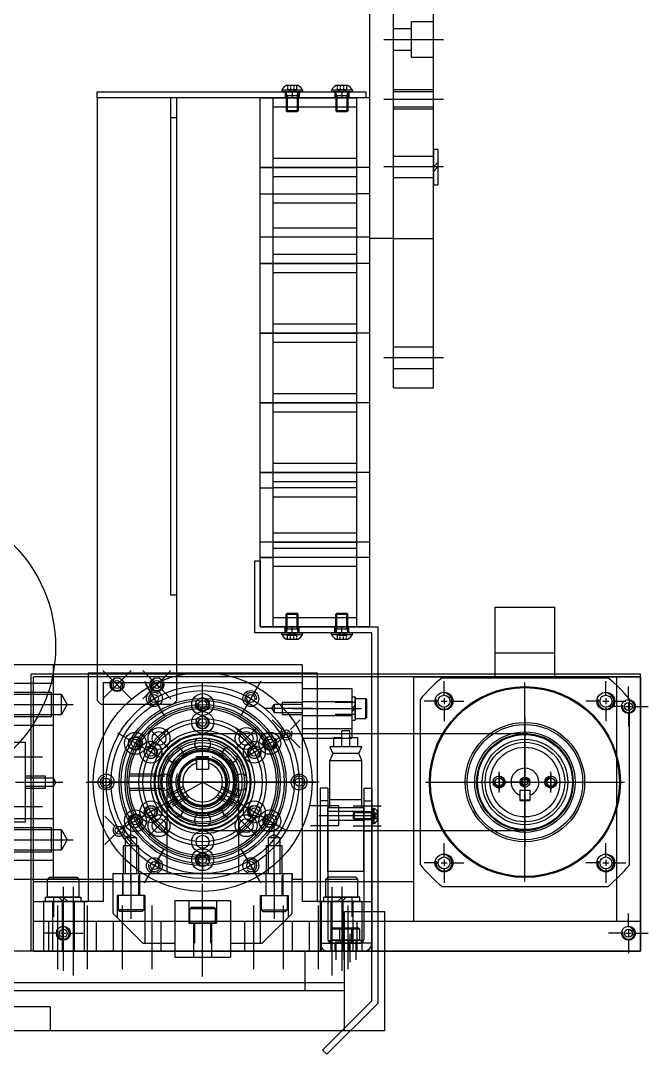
# Model space of a CAD drawing. Extents: x 109 to 2457, y -4282 to -1900.
# Drawn here: x 660 to 975, y -4211 to -3692 of the extents above; entities that cross this region are included whole.
import ezdxf

# ---------------------------------------------------------------- set-up
doc = ezdxf.new("R2010")
doc.units = 0
doc.header["$LTSCALE"] = 14
doc.header["$MEASUREMENT"] = 0
doc.linetypes.add('CENTER', pattern=[22, 20, -1, 0, -1])
doc.layers.add('081077B', color=1, linetype='CONTINUOUS')
doc.layers.add('DRAWLAYER', color=7, linetype='CONTINUOUS')

# ---------------------------------------------------------------- blocks, each defined once
blk = doc.blocks.new('032038A__F')
at = {"layer": 'DRAWLAYER', "color": 7, "linetype": 'CONTINUOUS'}
for p, q in [((822.7, -4175.46), (382.7, -4175.46)), ((382.7, -4175.46), (382.7, -4199.46)), ((822.7, -4199.46), (822.7, -4175.46)), ((822.7, -4179.46), (382.7, -4179.46)), ((822.7, -4199.46), (382.7, -4199.46))]:
    blk.add_line(p, q, dxfattribs=at)
blk = doc.blocks.new('082044A__F')
at = {"layer": 'DRAWLAYER', "color": 3, "linetype": 'CONTINUOUS'}
for p, q in [((802.7, -4159.46), (402.7, -4159.46)), ((402.7, -4159.46), (402.7, -4179.46)), ((802.7, -4159.46), (802.7, -4179.46)), ((802.7, -4179.46), (402.7, -4179.46))]:
    blk.add_line(p, q, dxfattribs=at)
blk = doc.blocks.new('080143__F')
at = {"layer": 'DRAWLAYER', "color": 6, "linetype": 'CONTINUOUS'}
for p, q in [((822.7, -4139.46), (842.7, -4139.46)), ((822.7, -4199.46), (822.7, -4139.46)), ((842.7, -4139.46), (842.7, -4199.46)), ((842.7, -4199.46), (822.7, -4199.46))]:
    blk.add_line(p, q, dxfattribs=at)
blk = doc.blocks.new('MJ19-8X02A__F')
at = {"layer": 'DRAWLAYER', "color": 6, "linetype": 'CONTINUOUS'}
blk.add_circle((604.7, -4006.46), 72.77, dxfattribs=at)
blk = doc.blocks.new('MJ14-8X02__F')
at = {"layer": 'DRAWLAYER', "color": 5, "linetype": 'CONTINUOUS'}
for p, q in [((228.7, -4187.46), (122.7, -4187.46)), ((122.7, -4187.46), (122.7, -4199.46)), ((158.7, -4187.46), (158.7, -4199.46)), ((228.7, -4187.46), (228.7, -4199.46)), ((674.7, -4187.46), (568.7, -4187.46)), ((568.7, -4187.46), (568.7, -4199.46)), ((638.7, -4199.46), (638.7, -4187.46)), ((674.7, -4187.46), (674.7, -4199.46)), ((228.7, -4199.46), (122.7, -4199.46)), ((674.7, -4199.46), (568.7, -4199.46))]:
    blk.add_line(p, q, dxfattribs=at)
blk = doc.blocks.new('086050C__F')
at = {"layer": 'DRAWLAYER', "color": 8, "linetype": 'CONTINUOUS'}
for p, q in [((801.36, -4027.46), (801.36, -4052.46)), ((801.36, -4027.46), (826.36, -4027.46)), ((826.36, -4027.46), (826.36, -4052.46)), ((826.36, -4031.56), (826.36, -4043.36)), ((826.36, -4031.56), (827.96, -4031.56)), ((827.96, -4031.56), (827.96, -4043.36)), ((827.96, -4042.46), (827.96, -4032.46)), ((827.96, -4032.46), (833.46, -4032.46)), ((833.46, -4042.46), (833.46, -4032.46)), ((833.46, -4032.46), (833.96, -4032.96)), ((796.56, -4037.46), (831.16, -4037.46)), ((801.36, -4033.96), (826.36, -4033.96)), ((827.96, -4034.46), (817.96, -4034.46)), ((827.96, -4035.86), (826.36, -4037.46)), ((827.96, -4037.46), (826.36, -4039.06)), ((833.96, -4041.96), (833.96, -4032.96)), ((801.36, -4040.96), (826.36, -4040.96)), ((827.96, -4040.46), (817.96, -4040.46)), ((827.96, -4042.46), (833.46, -4042.46)), ((833.46, -4042.46), (833.96, -4041.96)), ((801.36, -4047.46), (826.36, -4047.46)), ((826.36, -4043.36), (827.96, -4043.36)), ((801.36, -4052.46), (826.36, -4052.46))]:
    blk.add_line(p, q, dxfattribs=at)
blk = doc.blocks.new('46013__F')
at = {"layer": 'DRAWLAYER', "color": 9, "linetype": 'CONTINUOUS'}
for p, q in [((913.36, -4041.96), (913.36, -4106.96)), ((880.86, -4074.46), (945.86, -4074.46))]:
    blk.add_line(p, q, dxfattribs=at)
for radius in [29, 25.27, 20]:
    blk.add_circle((913.36, -4074.46), radius, dxfattribs=at)
blk = doc.blocks.new('44005A__F')
at = {"layer": 'DRAWLAYER', "color": 1, "linetype": 'CONTINUOUS'}
for p, q in [((780.36, -3963.46), (777.36, -3963.46)), ((777.36, -3963.46), (777.36, -3999.46)), ((780.36, -3963.46), (780.36, -3996.46)), ((836.36, -3999.46), (777.36, -3999.46)), ((780.36, -3996.46), (839.36, -3996.46)), ((792.86, -3999.46), (792.86, -3996.46)), ((796.36, -3999.46), (796.36, -3996.46)), ((799.86, -3999.46), (799.86, -3996.46)), ((817.86, -3999.46), (817.86, -3996.46)), ((821.36, -3999.46), (821.36, -3996.46)), ((824.86, -3999.46), (824.86, -3996.46)), ((836.36, -4184.46), (836.36, -3999.46)), ((839.36, -3996.46), (839.36, -4185.7)), ((836.36, -4184.46), (811.61, -4209.21)), ((813.73, -4211.33), (839.36, -4185.7)), ((811.61, -4209.21), (813.73, -4211.33))]:
    blk.add_line(p, q, dxfattribs=at)
blk = doc.blocks.new('086012__F')
at = {"layer": 'DRAWLAYER', "color": 231, "linetype": 'CONTINUOUS'}
for p, q in [((971.36, -4020.26), (665.16, -4020.26)), ((665.16, -4159.46), (665.16, -4020.26)), ((971.36, -4021.46), (666.36, -4021.46)), ((666.36, -4159.46), (666.36, -4021.46)), ((971.36, -4159.46), (971.36, -4020.26)), ((971.36, -4159.46), (665.16, -4159.46))]:
    blk.add_line(p, q, dxfattribs=at)
for centre in [(965.36, -4036.46), (681.36, -4150.46), (965.36, -4150.46)]:
    blk.add_circle(centre, 3.5, dxfattribs=at)
blk = doc.blocks.new('334051__F')
at = {"layer": 'DRAWLAYER', "color": 6, "linetype": 'CONTINUOUS'}
for p, q in [((817.36, -4056.66), (817.36, -4052.16)), ((821.36, -4052.16), (817.36, -4052.16)), ((821.36, -4056.66), (821.36, -4048.66)), ((825.36, -4048.66), (821.36, -4048.66)), ((825.36, -4056.66), (825.36, -4048.66)), ((829.36, -4052.16), (825.36, -4052.16)), ((829.36, -4056.66), (829.36, -4052.16)), ((831.36, -4056.66), (815.36, -4056.66)), ((815.36, -4056.66), (816.86, -4060.16)), ((829.86, -4060.16), (831.36, -4056.66)), ((816.86, -4060.16), (815.36, -4063.66)), ((815.36, -4087.46), (815.36, -4063.66)), ((815.36, -4063.66), (831.36, -4063.66)), ((829.86, -4060.16), (816.86, -4060.16)), ((831.36, -4063.66), (829.86, -4060.16)), ((831.36, -4087.46), (831.36, -4063.66)), ((810.36, -4077.46), (810.36, -4155.46)), ((814.36, -4077.46), (810.36, -4077.46)), ((814.36, -4077.46), (814.36, -4153.46)), ((832.36, -4077.46), (832.36, -4153.46)), ((832.36, -4077.46), (836.36, -4077.46)), ((836.36, -4077.46), (836.36, -4155.46)), ((814.36, -4083.96), (810.36, -4083.96)), ((831.36, -4083.46), (815.36, -4083.46)), ((832.36, -4083.96), (836.36, -4083.96)), ((819.65, -4086.46), (805.58, -4086.46)), ((832.36, -4087.46), (814.36, -4087.46)), ((814.36, -4119.46), (814.36, -4087.46)), ((832.36, -4089.21), (814.36, -4089.21)), ((819.65, -4086.46), (819.65, -4096.46)), ((827.06, -4086.46), (841.13, -4086.46)), ((827.26, -4089.96), (827.76, -4089.46)), ((837.26, -4089.46), (827.76, -4089.46)), ((827.76, -4093.46), (827.76, -4089.46)), ((832.36, -4119.46), (832.36, -4087.46)), ((837.26, -4089.46), (836.26, -4089.96)), ((836.26, -4093.46), (836.26, -4089.46)), ((836.36, -4087.66), (837.26, -4087.66)), ((836.36, -4087.66), (836.36, -4095.26)), ((837.26, -4087.66), (837.26, -4095.26)), ((837.66, -4087.71), (837.26, -4087.71)), ((837.26, -4095.21), (837.26, -4087.71)), ((837.66, -4095.21), (837.66, -4087.71)), ((839.36, -4093.46), (839.36, -4089.46)), ((836.3, -4091.46), (809.78, -4091.46)), ((832.36, -4093.71), (814.36, -4093.71)), ((836.26, -4089.96), (827.26, -4089.96)), ((827.26, -4092.96), (827.26, -4089.96)), ((827.76, -4093.46), (827.26, -4092.96)), ((836.26, -4092.96), (827.26, -4092.96)), ((837.26, -4093.46), (827.76, -4093.46)), ((836.26, -4092.96), (837.26, -4093.46)), ((837.26, -4090.56), (836.36, -4091.46)), ((837.26, -4091.46), (836.36, -4092.36)), ((837.22, -4091.46), (838.06, -4090.02)), ((838.06, -4092.9), (837.22, -4091.46)), ((837.66, -4092.96), (837.66, -4089.96)), ((838.06, -4091.08), (838.06, -4090.02)), ((839.36, -4090.88), (838.06, -4090.88)), ((838.06, -4091.78), (838.06, -4091.31)), ((838.06, -4092.9), (838.06, -4091.94)), ((839.36, -4092.04), (838.06, -4092.04)), ((839.36, -4090.02), (838.09, -4090.02)), ((839.36, -4092.9), (838.09, -4092.9)), ((819.65, -4096.46), (805.58, -4096.46)), ((814.36, -4098.96), (810.36, -4098.96)), ((827.06, -4096.46), (841.13, -4096.46)), ((832.36, -4098.96), (836.36, -4098.96)), ((836.36, -4095.26), (837.26, -4095.26)), ((837.66, -4095.21), (837.26, -4095.21)), ((832.36, -4119.46), (814.36, -4119.46)), ((816.36, -4148.36), (816.86, -4147.86)), ((816.36, -4153.86), (816.36, -4148.36)), ((826.36, -4148.36), (816.36, -4148.36)), ((825.86, -4147.86), (816.86, -4147.86)), ((820.36, -4148.36), (820.86, -4147.86)), ((820.36, -4153.86), (820.36, -4148.36)), ((830.36, -4148.36), (820.36, -4148.36)), ((829.86, -4147.86), (820.86, -4147.86)), ((821.36, -4150.73), (821.36, -4164.94)), ((825.36, -4150.73), (825.36, -4164.94)), ((826.36, -4148.36), (825.86, -4147.86)), ((826.36, -4153.86), (826.36, -4148.36)), ((830.36, -4148.36), (829.86, -4147.86)), ((830.36, -4153.86), (830.36, -4148.36)), ((810.36, -4155.46), (810.36, -4159.46)), ((810.36, -4155.46), (830.36, -4155.46)), ((815.46, -4155.46), (815.46, -4153.86)), ((815.46, -4153.86), (827.26, -4153.86)), ((815.46, -4155.46), (827.26, -4155.46)), ((826.36, -4153.86), (816.36, -4153.86)), ((836.36, -4155.46), (816.36, -4155.46)), ((817.86, -4155.46), (817.86, -4159.46)), ((818.36, -4153.86), (818.36, -4163.86)), ((819.46, -4155.46), (819.46, -4153.86)), ((819.46, -4153.86), (831.26, -4153.86)), ((819.46, -4155.46), (831.26, -4155.46)), ((819.76, -4153.86), (821.36, -4155.46)), ((830.36, -4153.86), (820.36, -4153.86)), ((821.36, -4153.86), (822.96, -4155.46)), ((821.86, -4155.46), (821.86, -4159.46)), ((822.36, -4153.86), (822.36, -4163.86)), ((823.76, -4153.86), (825.36, -4155.46)), ((824.36, -4153.86), (824.36, -4163.86)), ((824.86, -4155.46), (824.86, -4159.46)), ((825.36, -4153.86), (826.96, -4155.46)), ((827.26, -4155.46), (827.26, -4153.86)), ((828.36, -4153.86), (828.36, -4163.86)), ((828.86, -4155.46), (828.86, -4159.46)), ((831.26, -4155.46), (831.26, -4153.86)), ((836.36, -4155.46), (836.36, -4159.46)), ((810.36, -4159.46), (832.36, -4159.46)), ((836.36, -4159.46), (814.36, -4159.46))]:
    blk.add_line(p, q, dxfattribs=at)
for centre, radius, start, end in [((835.55, -4091.46), 4.3, 27.6991, 60.6399), ((835.55, -4091.46), 4.3, 299.3601, 332.3009), ((814.36, -4155.46), 4, 180, 270), ((816.36, -4153.46), 2, 180, 270), ((830.36, -4153.46), 2, 270, 0), ((832.36, -4155.46), 4, 270, 0)]:
    blk.add_arc(centre, radius, start, end, dxfattribs=at)
blk = doc.blocks.new('MS15-YSF30__F')
at = {"layer": 'DRAWLAYER', "color": 10, "linetype": 'CONTINUOUS'}
for p, q in [((799.36, -3724.26), (793.36, -3724.26)), ((794.04, -3724.26), (794.04, -3725.1)), ((794.04, -3725.43), (794.04, -3726.34)), ((795.49, -3724.26), (795.49, -3725.26)), ((795.49, -3725.59), (795.49, -3726.34)), ((797.22, -3724.26), (797.22, -3725.26)), ((797.22, -3725.59), (797.22, -3726.34)), ((798.61, -3724.25), (798.61, -3725.25)), ((798.61, -3725.49), (798.61, -3726.34)), ((824.36, -3724.26), (818.36, -3724.26)), ((819.04, -3724.26), (819.04, -3725.1)), ((819.04, -3725.43), (819.04, -3726.34)), ((820.49, -3724.26), (820.49, -3725.26)), ((820.49, -3725.59), (820.49, -3726.34)), ((822.22, -3724.26), (822.22, -3725.26)), ((822.22, -3725.59), (822.22, -3726.34)), ((823.61, -3724.25), (823.61, -3725.25)), ((823.61, -3725.49), (823.61, -3726.34)), ((698.36, -3727.46), (833.36, -3727.46)), ((698.36, -3730.46), (698.36, -3727.46)), ((698.36, -3730.46), (698.36, -4033.46)), ((738.36, -3730.46), (698.36, -3730.46)), ((735.36, -3980.46), (735.36, -3730.46)), ((738.36, -4033.46), (738.36, -3730.46)), ((833.36, -3730.46), (738.36, -3730.46)), ((801.61, -3726.66), (791.11, -3726.66)), ((791.11, -3726.66), (791.11, -3727.46)), ((801.61, -3727.46), (791.11, -3727.46)), ((792.86, -3727.46), (792.86, -3730.46)), ((793.86, -3729.46), (793.36, -3727.46)), ((793.36, -3727.46), (793.36, -3736.96)), ((793.36, -3727.46), (793.36, -3736.96)), ((799.36, -3729.46), (793.36, -3729.46)), ((793.86, -3729.46), (793.86, -3737.46)), ((798.61, -3726.34), (794.04, -3726.34)), ((796.36, -3727.67), (794.04, -3726.34)), ((796.36, -3727.67), (798.67, -3726.34)), ((796.36, -3727.46), (796.36, -3730.46)), ((798.86, -3729.46), (799.36, -3727.46)), ((798.86, -3729.46), (798.86, -3737.46)), ((799.36, -3727.46), (799.36, -3736.96)), ((799.86, -3727.46), (799.86, -3730.46)), ((801.61, -3726.66), (801.61, -3727.46)), ((816.11, -3726.66), (816.11, -3727.46)), ((826.61, -3726.66), (816.11, -3726.66)), ((826.61, -3727.46), (816.11, -3727.46)), ((817.86, -3727.46), (817.86, -3730.46)), ((818.36, -3727.46), (818.36, -3736.96)), ((818.86, -3729.46), (818.36, -3727.46)), ((818.36, -3727.46), (818.36, -3736.96)), ((824.36, -3729.46), (818.36, -3729.46)), ((818.86, -3729.46), (818.86, -3737.46)), ((821.36, -3727.67), (819.04, -3726.34)), ((823.61, -3726.34), (819.04, -3726.34)), ((821.36, -3727.67), (823.67, -3726.34)), ((821.36, -3727.46), (821.36, -3730.46)), ((823.86, -3729.46), (824.36, -3727.46)), ((823.86, -3729.46), (823.86, -3737.46)), ((824.36, -3727.46), (824.36, -3736.96)), ((824.86, -3727.46), (824.86, -3730.46)), ((826.61, -3726.66), (826.61, -3727.46)), ((833.36, -3727.46), (833.36, -3730.46)), ((738.36, -3740.46), (735.36, -3740.46)), ((799.36, -3736.96), (793.36, -3736.96)), ((793.86, -3737.46), (793.36, -3736.96)), ((798.86, -3737.46), (793.86, -3737.46)), ((799.36, -3736.96), (798.86, -3737.46)), ((818.86, -3737.46), (818.36, -3736.96)), ((824.36, -3736.96), (818.36, -3736.96)), ((823.86, -3737.46), (818.86, -3737.46)), ((824.36, -3736.96), (823.86, -3737.46)), ((738.36, -3980.46), (735.36, -3980.46)), ((793.36, -3989.96), (793.86, -3989.46)), ((793.36, -3989.96), (799.36, -3989.96)), ((793.36, -3999.46), (793.36, -3989.96)), ((793.86, -3989.46), (798.86, -3989.46)), ((793.86, -3997.46), (793.86, -3989.46)), ((798.86, -3997.46), (798.86, -3989.46)), ((798.86, -3989.46), (799.36, -3989.96)), ((799.36, -3999.46), (799.36, -3989.96)), ((799.36, -3999.46), (799.36, -3989.96)), ((818.36, -3989.96), (818.86, -3989.46)), ((818.36, -3999.46), (818.36, -3989.96)), ((818.36, -3989.96), (824.36, -3989.96)), ((818.86, -3997.46), (818.86, -3989.46)), ((818.86, -3989.46), (823.86, -3989.46)), ((823.86, -3997.46), (823.86, -3989.46)), ((823.86, -3989.46), (824.36, -3989.96)), ((824.36, -3999.46), (824.36, -3989.96)), ((824.36, -3999.46), (824.36, -3989.96)), ((791.11, -3999.46), (801.61, -3999.46)), ((791.11, -4000.26), (791.11, -3999.46)), ((791.11, -4000.26), (801.61, -4000.26)), ((793.36, -3997.46), (799.36, -3997.46)), ((793.86, -3997.46), (793.36, -3999.46)), ((796.36, -3999.25), (794.04, -4000.58)), ((794.1, -4000.58), (798.67, -4000.58)), ((794.1, -4001.43), (794.1, -4000.58)), ((795.49, -4001.33), (795.49, -4000.58)), ((796.36, -3999.25), (798.67, -4000.58)), ((797.22, -4001.33), (797.22, -4000.58)), ((798.67, -4001.49), (798.67, -4000.58)), ((798.86, -3997.46), (799.36, -3999.46)), ((801.61, -4000.26), (801.61, -3999.46)), ((816.11, -4000.26), (816.11, -3999.46)), ((816.11, -3999.46), (826.61, -3999.46)), ((816.11, -4000.26), (826.61, -4000.26)), ((818.86, -3997.46), (818.36, -3999.46)), ((818.36, -3997.46), (824.36, -3997.46)), ((821.36, -3999.25), (819.04, -4000.58)), ((819.1, -4001.43), (819.1, -4000.58)), ((819.1, -4000.58), (823.67, -4000.58)), ((820.49, -4001.33), (820.49, -4000.58)), ((821.36, -3999.25), (823.67, -4000.58)), ((822.22, -4001.33), (822.22, -4000.58)), ((823.67, -4001.49), (823.67, -4000.58)), ((823.86, -3997.46), (824.36, -3999.46)), ((826.61, -4000.26), (826.61, -3999.46)), ((793.36, -4002.66), (799.36, -4002.66)), ((794.1, -4002.67), (794.1, -4001.67)), ((795.49, -4002.66), (795.49, -4001.66)), ((797.22, -4002.66), (797.22, -4001.66)), ((798.67, -4002.66), (798.67, -4001.83)), ((818.36, -4002.66), (824.36, -4002.66)), ((819.1, -4002.67), (819.1, -4001.67)), ((820.49, -4002.66), (820.49, -4001.66)), ((822.22, -4002.66), (822.22, -4001.66)), ((823.67, -4002.66), (823.67, -4001.83)), ((703.05, -4030.76), (713.66, -4020.16)), ((703.05, -4020.16), (713.66, -4030.76)), ((723.05, -4020.16), (733.66, -4030.76)), ((723.05, -4030.76), (733.66, -4020.16)), ((698.36, -4033.46), (700.36, -4035.46)), ((736.36, -4035.46), (700.36, -4035.46)), ((738.36, -4033.46), (736.36, -4035.46))]:
    blk.add_line(p, q, dxfattribs=at)
for centre in [(708.36, -4025.46), (728.36, -4025.46)]:
    blk.add_circle(centre, 3.5, dxfattribs=at)
for centre, start, end in [((796.36, -3729.33), 120.6275, 153.0679), ((796.36, -3729.33), 26.9321, 59.3725), ((821.36, -3729.33), 120.6275, 153.0679), ((821.36, -3729.33), 26.9321, 59.3725), ((796.36, -3997.59), 206.9321, 239.3725), ((796.36, -3997.59), 300.6275, 333.0679), ((821.36, -3997.59), 206.9321, 239.3725), ((821.36, -3997.59), 300.6275, 333.0679)]:
    blk.add_arc(centre, 5.89, start, end, dxfattribs=at)
blk = doc.blocks.new('334002__F')
at = {"layer": 'DRAWLAYER', "color": 1, "linetype": 'CONTINUOUS'}
for p, q in [((913.36, -4101.96), (913.36, -4046.96)), ((900.36, -4070.35), (900.36, -4078.58)), ((926.36, -4070.35), (926.36, -4078.58)), ((885.86, -4074.46), (940.86, -4074.46)), ((910.86, -4081), (910.86, -4083.76)), ((910.86, -4083.76), (915.86, -4083.76)), ((915.86, -4081), (915.86, -4083.76))]:
    blk.add_line(p, q, dxfattribs=at)
for centre, radius in [((913.36, -4074.46), 24.26), ((913.36, -4074.46), 23.88), ((913.36, -4074.46), 20), ((900.36, -4074.46), 2), ((926.36, -4074.46), 2)]:
    blk.add_circle(centre, radius, dxfattribs=at)
for centre, radius, start, end in [((913.36, -4074.46), 7, 290.9248, 249.0752), ((900.36, -4074.46), 2.5, 166.5301, 73.1315), ((926.36, -4074.46), 2.5, 106.8685, 13.4699)]:
    blk.add_arc(centre, radius, start, end, dxfattribs=at)
blk = doc.blocks.new('346023B__F')
at = {"layer": 'DRAWLAYER', "color": 2, "linetype": 'CONTINUOUS'}
for p, q in [((656.36, -4123.46), (656.36, -4015.46)), ((801.36, -4015.46), (656.36, -4015.46)), ((676.36, -4123.46), (676.36, -4015.46)), ((801.36, -4015.46), (801.36, -4123.46)), ((706.23, -4023.34), (701.28, -4018.39)), ((710.48, -4023.34), (715.43, -4018.39)), ((726.23, -4023.34), (721.28, -4018.39)), ((730.48, -4023.34), (735.43, -4018.39)), ((676.36, -4024.96), (656.36, -4024.96)), ((709.42, -4024.4), (707.29, -4026.52)), ((707.29, -4024.4), (709.42, -4026.52)), ((729.42, -4024.4), (727.29, -4026.52)), ((727.29, -4024.4), (729.42, -4026.52)), ((675.36, -4029.46), (656.36, -4029.46)), ((680.36, -4030.46), (656.36, -4030.46)), ((675.36, -4041.46), (675.36, -4029.46)), ((680.36, -4040.46), (680.36, -4030.46)), ((680.36, -4030.46), (683.36, -4035.46)), ((706.23, -4027.58), (701.28, -4032.53)), ((710.48, -4027.58), (715.43, -4032.53)), ((726.23, -4027.58), (721.28, -4032.53)), ((730.48, -4027.58), (735.43, -4032.53)), ((651.36, -4035.46), (686.36, -4035.46)), ((683.36, -4035.46), (680.36, -4040.46)), ((806.36, -4037.46), (782.64, -4037.46)), ((786.2, -4037.46), (787.36, -4035.46)), ((786.2, -4037.46), (787.36, -4039.46)), ((801.36, -4035.46), (787.36, -4035.46)), ((787.36, -4035.46), (787.36, -4039.46)), ((791.36, -4034.46), (791.36, -4040.46)), ((801.36, -4034.46), (791.36, -4034.46)), ((656.36, -4040.46), (680.36, -4040.46)), ((656.36, -4041.46), (675.36, -4041.46)), ((751.36, -4050.46), (751.36, -4039.43)), ((787.36, -4039.46), (801.36, -4039.46)), ((791.36, -4040.46), (801.36, -4040.46)), ((676.36, -4045.96), (656.36, -4045.96)), ((656.36, -4054.46), (662.36, -4054.46)), ((662.36, -4094.46), (662.36, -4054.46)), ((730.57, -4062.46), (721.02, -4056.95)), ((772.14, -4062.46), (781.69, -4056.95)), ((670.97, -4061.96), (648.46, -4061.96)), ((748.36, -4064.92), (748.36, -4061.66)), ((748.36, -4061.66), (754.36, -4061.66)), ((754.36, -4064.92), (754.36, -4061.66)), ((672.36, -4071.46), (662.36, -4071.46)), ((676.36, -4072.46), (662.36, -4072.46)), ((672.36, -4077.46), (672.36, -4071.46)), ((676.36, -4076.46), (676.36, -4072.46)), ((677.51, -4074.46), (676.36, -4072.46)), ((657.36, -4074.46), (681.07, -4074.46)), ((662.36, -4076.46), (676.36, -4076.46)), ((662.36, -4077.46), (672.36, -4077.46)), ((677.51, -4074.46), (676.36, -4076.46)), ((730.57, -4086.46), (751.11, -4074.6)), ((733.36, -4074.46), (733.36, -4120.46)), ((741.59, -4076.63), (733.4, -4081.36)), ((741.87, -4077.63), (733.9, -4082.23)), ((772.14, -4086.46), (751.6, -4074.6)), ((760.84, -4077.63), (768.81, -4082.23)), ((761.12, -4076.63), (769.31, -4081.36)), ((769.36, -4074.46), (769.36, -4120.46)), ((735.9, -4085.69), (743.87, -4081.09)), ((736.4, -4086.56), (744.59, -4081.83)), ((766.31, -4086.56), (758.12, -4081.83)), ((766.81, -4085.69), (758.84, -4081.09)), ((670.97, -4086.96), (648.46, -4086.96)), ((730.57, -4086.46), (721.02, -4091.98)), ((772.14, -4086.46), (781.69, -4091.98)), ((676.36, -4092.96), (656.36, -4092.96)), ((656.36, -4094.46), (662.36, -4094.46)), ((675.36, -4097.46), (656.36, -4097.46)), ((680.36, -4098.46), (656.36, -4098.46)), ((675.36, -4109.46), (675.36, -4097.46)), ((680.36, -4098.46), (683.36, -4103.46)), ((680.36, -4108.46), (680.36, -4098.46)), ((715.36, -4125.46), (715.36, -4095.46)), ((787.36, -4125.46), (787.36, -4095.46)), ((651.36, -4103.46), (686.36, -4103.46)), ((683.36, -4103.46), (680.36, -4108.46)), ((715.36, -4100.73), (712.36, -4102.46)), ((712.36, -4102.46), (712.36, -4120.46)), ((718.36, -4102.46), (712.36, -4102.46)), ((715.36, -4100.73), (718.36, -4102.46)), ((718.36, -4120.46), (718.36, -4102.46)), ((787.36, -4100.73), (784.36, -4102.46)), ((784.36, -4102.46), (784.36, -4120.46)), ((790.36, -4102.46), (784.36, -4102.46)), ((787.36, -4100.73), (790.36, -4102.46)), ((790.36, -4120.46), (790.36, -4102.46)), ((656.36, -4108.46), (680.36, -4108.46)), ((656.36, -4109.46), (675.36, -4109.46)), ((711.36, -4106.46), (711.36, -4120.46)), ((719.36, -4106.46), (711.36, -4106.46)), ((719.36, -4120.46), (719.36, -4106.46)), ((783.36, -4106.46), (783.36, -4120.46)), ((791.36, -4106.46), (783.36, -4106.46)), ((791.36, -4120.46), (791.36, -4106.46)), ((676.36, -4113.96), (656.36, -4113.96)), ((706.36, -4123.46), (706.36, -4120.46)), ((706.36, -4120.46), (733.36, -4120.46)), ((769.36, -4120.46), (796.36, -4120.46)), ((796.36, -4120.46), (796.36, -4123.46)), ((701.36, -4123.46), (656.36, -4123.46)), ((706.36, -4123.46), (701.36, -4123.46)), ((801.36, -4123.46), (796.36, -4123.46))]:
    blk.add_line(p, q, dxfattribs=at)
for centre, radius in [((708.36, -4025.46), 2), ((728.36, -4025.46), 2), ((751.36, -4044.46), 2), ((751.36, -4074.46), 30), ((751.36, -4074.46), 24.26), ((751.36, -4074.46), 23.88), ((725.37, -4059.46), 2), ((751.11, -4074.6), 20), ((777.34, -4059.46), 2), ((725.37, -4089.46), 2), ((777.34, -4089.46), 2)]:
    blk.add_circle(centre, radius, dxfattribs=at)
for centre, radius, start, end in [((708.36, -4025.46), 3, 120.6912, 28.6916), ((728.36, -4025.46), 3, 120.6912, 28.6916), ((751.36, -4044.46), 3, 165.6912, 73.6916), ((751.36, -4074.46), 24, 318.5904, 221.4096), ((725.37, -4059.46), 3, 225.6912, 133.6916), ((751.36, -4074.46), 18, 0, 180), ((777.34, -4059.46), 3, 105.6912, 13.6916), ((751.36, -4074.46), 10, 107.4576, 72.5424), ((725.37, -4089.46), 3, 285.6912, 193.6916), ((777.34, -4089.46), 3, 45.6912, 313.6916)]:
    blk.add_arc(centre, radius, start, end, dxfattribs=at)
blk = doc.blocks.new('344005-1__F')
at = {"layer": 'DRAWLAYER', "color": 9, "linetype": 'CONTINUOUS'}
for p, q in [((693.86, -4019.46), (693.86, -4134.46)), ((693.86, -4019.46), (808.86, -4019.46)), ((808.86, -4019.46), (808.86, -4134.46)), ((722.11, -4023.8), (732.11, -4041.12)), ((751.36, -4121.96), (751.36, -4026.96)), ((780.61, -4023.8), (770.61, -4041.12)), ((692.86, -4074.46), (712.86, -4074.46)), ((798.86, -4074.46), (703.86, -4074.46)), ((809.86, -4074.46), (789.86, -4074.46)), ((722.11, -4125.12), (732.11, -4107.8)), ((780.61, -4125.12), (770.61, -4107.8)), ((673.36, -4123.26), (674.36, -4122.26)), ((689.36, -4123.26), (673.36, -4123.26)), ((673.36, -4132.26), (673.36, -4123.26)), ((674.36, -4122.26), (688.36, -4122.26)), ((689.36, -4123.26), (688.36, -4122.26)), ((689.36, -4132.26), (689.36, -4123.26)), ((813.36, -4123.26), (814.36, -4122.26)), ((813.36, -4123.26), (829.36, -4123.26)), ((813.36, -4132.26), (813.36, -4123.26)), ((828.36, -4122.26), (814.36, -4122.26)), ((829.36, -4123.26), (828.36, -4122.26)), ((829.36, -4132.26), (829.36, -4123.26)), ((681.36, -4127.13), (681.36, -4169.28)), ((821.36, -4127.13), (821.36, -4169.28)), ((666.36, -4134.46), (693.86, -4134.46)), ((666.36, -4159.46), (666.36, -4134.46)), ((672.36, -4132.26), (690.36, -4132.26)), ((672.36, -4134.46), (672.36, -4132.26)), ((672.36, -4134.46), (690.36, -4134.46)), ((689.36, -4132.26), (673.36, -4132.26)), ((675.86, -4134.46), (675.86, -4159.46)), ((676.36, -4132.26), (676.36, -4142.26)), ((679.16, -4132.26), (681.36, -4134.46)), ((681.36, -4132.26), (683.56, -4134.46)), ((686.36, -4132.26), (686.36, -4142.26)), ((686.86, -4134.46), (686.86, -4159.46)), ((690.36, -4134.46), (690.36, -4132.26)), ((808.86, -4134.46), (836.36, -4134.46)), ((812.36, -4134.46), (812.36, -4132.26)), ((830.36, -4132.26), (812.36, -4132.26)), ((830.36, -4134.46), (812.36, -4134.46)), ((813.36, -4132.26), (829.36, -4132.26)), ((815.86, -4134.46), (815.86, -4159.46)), ((816.36, -4132.26), (816.36, -4142.26)), ((821.36, -4132.26), (819.16, -4134.46)), ((823.56, -4132.26), (821.36, -4134.46)), ((826.36, -4132.26), (826.36, -4142.26)), ((826.86, -4134.46), (826.86, -4159.46)), ((830.36, -4134.46), (830.36, -4132.26)), ((836.36, -4159.46), (836.36, -4134.46)), ((666.36, -4159.46), (836.36, -4159.46)), ((666.36, -4159.46), (836.36, -4159.46))]:
    blk.add_line(p, q, dxfattribs=at)
for centre, radius in [((751.36, -4074.46), 48.5), ((751.36, -4074.46), 42), ((727.11, -4032.46), 2), ((775.61, -4032.46), 2), ((702.86, -4074.46), 2), ((799.86, -4074.46), 2), ((727.11, -4116.46), 2), ((775.61, -4116.46), 2)]:
    blk.add_circle(centre, radius, dxfattribs=at)
for centre, start, end in [((727.11, -4032.46), 46.3084, 314.3088), ((775.61, -4032.46), 346.3084, 254.3088), ((702.86, -4074.46), 106.3084, 14.3088), ((799.86, -4074.46), 286.3084, 194.3088), ((727.11, -4116.46), 166.3084, 74.3088), ((775.61, -4116.46), 226.3084, 134.3088)]:
    blk.add_arc(centre, 3, start, end, dxfattribs=at)
blk = doc.blocks.new('MD01-TC40__F')
at = {"layer": 'DRAWLAYER', "color": 6, "linetype": 'CONTINUOUS'}
for p, q in [((731.32, -4039.76), (722.89, -4025.16)), ((771.39, -4039.76), (779.82, -4025.16)), ((791.24, -4048.09), (786.29, -4043.14)), ((795.48, -4048.09), (800.43, -4043.14)), ((791.24, -4052.33), (786.29, -4057.28)), ((794.42, -4049.15), (792.3, -4051.27)), ((792.3, -4049.15), (794.42, -4051.27)), ((795.48, -4052.33), (800.43, -4057.28)), ((711.28, -4074.46), (694.43, -4074.46)), ((791.43, -4074.46), (808.28, -4074.46)), ((707.23, -4096.59), (702.28, -4091.64)), ((711.47, -4096.59), (716.42, -4091.64)), ((710.41, -4097.65), (708.29, -4099.77)), ((708.29, -4097.65), (710.41, -4099.77)), ((707.23, -4100.83), (702.28, -4105.78)), ((711.47, -4100.83), (716.42, -4105.78)), ((731.32, -4109.16), (722.89, -4123.76)), ((771.39, -4109.16), (779.82, -4123.76))]:
    blk.add_line(p, q, dxfattribs=at)
for centre, radius in [((751.36, -4074.46), 55), ((751.36, -4074.46), 48.5), ((727.11, -4032.46), 4), ((775.61, -4032.46), 4), ((751.36, -4074.46), 41), ((793.36, -4050.21), 2), ((751.36, -4074.46), 26), ((702.86, -4074.46), 4), ((799.86, -4074.46), 4), ((709.35, -4098.71), 2), ((727.11, -4116.46), 4), ((775.61, -4116.46), 4)]:
    blk.add_circle(centre, radius, dxfattribs=at)
for centre in [(793.36, -4050.21), (709.35, -4098.71)]:
    blk.add_arc(centre, 3, 120.6912, 28.6916, dxfattribs=at)
blk = doc.blocks.new('244029A__F')
at = {"layer": 'DRAWLAYER', "color": 2, "linetype": 'CONTINUOUS'}
for p, q in [((701.36, -4024.46), (701.36, -4134.46)), ((701.36, -4024.46), (801.36, -4024.46)), ((801.36, -4024.46), (801.36, -4134.46)), ((751.36, -4040.84), (751.36, -4030.55)), ((722.24, -4057.65), (713.33, -4052.51)), ((780.48, -4057.65), (789.38, -4052.51)), ((722.24, -4091.27), (713.33, -4096.41)), ((780.48, -4091.27), (789.38, -4096.41)), ((751.36, -4108.09), (751.36, -4118.37)), ((686.36, -4127.17), (686.36, -4171.62)), ((816.36, -4127.17), (816.36, -4171.62)), ((701.36, -4134.46), (671.36, -4134.46)), ((671.36, -4134.46), (671.36, -4159.46)), ((680.86, -4134.46), (680.86, -4159.46)), ((691.86, -4134.46), (691.86, -4159.46)), ((831.36, -4134.46), (801.36, -4134.46)), ((810.86, -4134.46), (810.86, -4159.46)), ((821.86, -4134.46), (821.86, -4159.46)), ((831.36, -4134.46), (831.36, -4159.46)), ((831.36, -4159.46), (671.36, -4159.46))]:
    blk.add_line(p, q, dxfattribs=at)
for centre, radius in [((751.36, -4074.46), 39), ((751.36, -4035.46), 2), ((717.58, -4054.96), 2), ((751.36, -4074.46), 26), ((785.13, -4054.96), 2), ((751.36, -4074.46), 18), ((717.58, -4093.96), 2), ((785.13, -4093.96), 2), ((751.36, -4113.46), 2)]:
    blk.add_circle(centre, radius, dxfattribs=at)
for centre, start, end in [((751.36, -4035.46), 165.6912, 73.6916), ((717.58, -4054.96), 225.6912, 133.6916), ((785.13, -4054.96), 105.6912, 13.6916), ((717.58, -4093.96), 285.6912, 193.6916), ((785.13, -4093.96), 45.6912, 313.6916), ((751.36, -4113.46), 345.6912, 253.6916)]:
    blk.add_arc(centre, 3, start, end, dxfattribs=at)
blk = doc.blocks.new('040871B__F')
at = {"layer": 'DRAWLAYER', "color": 10, "linetype": 'CONTINUOUS'}
for p, q in [((751.36, -4124.46), (751.36, -4024.46)), ((727.4, -4060.63), (708.82, -4049.9)), ((775.31, -4060.63), (793.89, -4049.9)), ((701.36, -4074.46), (801.36, -4074.46)), ((727.4, -4088.29), (708.82, -4099.02)), ((775.31, -4088.29), (793.89, -4099.02))]:
    blk.add_line(p, q, dxfattribs=at)
for centre, radius in [((751.36, -4074.46), 46), ((751.36, -4035.46), 5.5), ((751.36, -4035.46), 3.5), ((751.36, -4074.46), 39), ((751.36, -4074.46), 32), ((717.58, -4054.96), 5.5), ((717.58, -4054.96), 3.5), ((751.36, -4074.46), 22), ((785.13, -4054.96), 5.5), ((785.13, -4054.96), 3.5), ((717.58, -4093.96), 5.5), ((785.13, -4093.96), 5.5), ((717.58, -4093.96), 3.5), ((785.13, -4093.96), 3.5), ((751.36, -4113.46), 5.5), ((751.36, -4113.46), 3.5)]:
    blk.add_circle(centre, radius, dxfattribs=at)
blk = doc.blocks.new('ML05-A3__F')
at = {"layer": 'DRAWLAYER', "color": 8, "linetype": 'CONTINUOUS'}
for p, q in [((706.36, -4120.46), (796.36, -4120.46)), ((706.36, -4140.46), (706.36, -4120.46)), ((711.06, -4120.46), (711.06, -4131.46)), ((715.36, -4120.46), (715.36, -4143.29)), ((719.66, -4120.46), (719.66, -4131.46)), ((783.06, -4120.46), (783.06, -4131.46)), ((787.36, -4120.46), (787.36, -4143.29)), ((791.66, -4120.46), (791.66, -4131.46)), ((796.36, -4140.46), (796.36, -4120.46)), ((711.36, -4131.46), (711.36, -4121.46)), ((719.36, -4131.46), (719.36, -4121.46)), ((751.36, -4172.21), (751.36, -4125.53)), ((783.36, -4131.46), (783.36, -4121.46)), ((791.36, -4131.46), (791.36, -4121.46)), ((708.36, -4131.46), (708.36, -4142.46)), ((722.36, -4131.46), (708.36, -4131.46)), ((708.86, -4131.46), (708.86, -4138.66)), ((721.86, -4131.46), (708.86, -4131.46)), ((721.86, -4131.46), (721.86, -4138.66)), ((722.36, -4131.46), (722.36, -4155.46)), ((780.36, -4131.46), (794.36, -4131.46)), ((780.36, -4131.46), (780.36, -4155.46)), ((780.86, -4131.46), (793.86, -4131.46)), ((780.86, -4131.46), (780.86, -4138.66)), ((793.86, -4131.46), (793.86, -4138.66)), ((794.36, -4131.46), (794.36, -4142.46)), ((737.36, -4133.96), (737.36, -4162.46)), ((737.36, -4133.96), (765.36, -4133.96)), ((744.36, -4133.96), (744.36, -4145.46)), ((758.36, -4133.96), (758.36, -4145.46)), ((765.36, -4133.96), (765.36, -4162.46)), ((706.36, -4140.46), (721.36, -4155.46)), ((708.86, -4138.66), (709.66, -4139.46)), ((721.86, -4138.66), (708.86, -4138.66)), ((721.06, -4139.46), (709.66, -4139.46)), ((721.86, -4138.66), (721.06, -4139.46)), ((744.86, -4138.26), (745.66, -4137.46)), ((757.86, -4138.26), (744.86, -4138.26)), ((744.86, -4145.46), (744.86, -4138.26)), ((757.06, -4137.46), (745.66, -4137.46)), ((757.86, -4138.26), (757.06, -4137.46)), ((757.86, -4145.46), (757.86, -4138.26)), ((780.86, -4138.66), (793.86, -4138.66)), ((780.86, -4138.66), (781.66, -4139.46)), ((796.36, -4140.46), (781.36, -4155.46)), ((781.66, -4139.46), (793.06, -4139.46)), ((793.86, -4138.66), (793.06, -4139.46)), ((744.36, -4145.46), (758.36, -4145.46)), ((757.86, -4145.46), (744.86, -4145.46)), ((746.86, -4145.46), (746.86, -4162.46)), ((747.36, -4145.46), (747.36, -4155.46)), ((755.36, -4145.46), (755.36, -4155.46)), ((755.86, -4145.46), (755.86, -4162.46)), ((721.36, -4155.46), (737.36, -4155.46)), ((765.36, -4155.46), (781.36, -4155.46)), ((737.36, -4162.46), (765.36, -4162.46))]:
    blk.add_line(p, q, dxfattribs=at)
blk = doc.blocks.new('086032A__F')
at = {"layer": 'DRAWLAYER', "color": 10, "linetype": 'CONTINUOUS'}
for p, q in [((748.36, -4062.96), (754.36, -4062.96)), ((748.36, -4062.96), (748.36, -4067.96)), ((754.36, -4062.96), (754.36, -4067.96)), ((748.36, -4067.96), (754.36, -4067.96)), ((732.36, -4071.46), (714.48, -4071.46)), ((728.36, -4070.46), (714.57, -4070.46)), ((709.36, -4074.46), (739.36, -4074.46)), ((714.48, -4077.46), (732.36, -4077.46)), ((714.57, -4078.46), (728.36, -4078.46))]:
    blk.add_line(p, q, dxfattribs=at)
for centre, radius in [((751.36, -4074.46), 37), ((751.36, -4044.46), 5.5), ((751.36, -4044.46), 3.3), ((751.36, -4074.46), 30), ((751.36, -4074.46), 24), ((725.37, -4059.46), 5.5), ((725.37, -4059.46), 3.3), ((751.36, -4074.46), 16), ((751.36, -4074.46), 16), ((777.34, -4059.46), 5.5), ((777.34, -4059.46), 3.3), ((751.36, -4074.46), 12.5), ((725.37, -4089.46), 5.5), ((777.34, -4089.46), 5.5), ((725.37, -4089.46), 3.3), ((777.34, -4089.46), 3.3), ((751.36, -4104.46), 5.5), ((751.36, -4104.46), 3.3)]:
    blk.add_circle(centre, radius, dxfattribs=at)
for radius, start, end in [(13.5, 161.3921, 69.2876), (11.75, 162.1286, 69.8845), (10, 107.4576, 72.5424)]:
    blk.add_arc((751.36, -4074.46), radius, start, end, dxfattribs=at)
blk = doc.blocks.new('54065A__F')
at = {"layer": 'DRAWLAYER', "color": 9, "linetype": 'CONTINUOUS'}
for p, q in [((857.36, -4021.46), (857.36, -4144.46)), ((857.36, -4021.46), (971.36, -4021.46)), ((959.36, -4021.46), (959.36, -4144.46)), ((971.36, -4021.46), (971.36, -4159.46)), ((872.7, -4030.8), (872.7, -4023.8)), ((913.36, -4124.46), (913.36, -4024.46)), ((954.01, -4030.8), (954.01, -4023.8)), ((965.36, -4033.46), (965.36, -4026.46)), ((872.7, -4032.3), (872.7, -4035.3)), ((954.01, -4032.3), (954.01, -4035.3)), ((869.7, -4033.8), (862.7, -4033.8)), ((871.2, -4033.8), (874.2, -4033.8)), ((872.7, -4036.8), (872.7, -4043.8)), ((875.7, -4033.8), (882.7, -4033.8)), ((951.01, -4033.8), (944.01, -4033.8)), ((952.51, -4033.8), (955.51, -4033.8)), ((954.01, -4036.8), (954.01, -4043.8)), ((962.36, -4036.46), (955.36, -4036.46)), ((957.01, -4033.8), (964.01, -4033.8)), ((963.86, -4036.46), (966.86, -4036.46)), ((965.36, -4034.96), (965.36, -4037.96)), ((968.36, -4036.46), (975.36, -4036.46)), ((965.36, -4039.46), (965.36, -4046.46)), ((863.36, -4074.46), (963.36, -4074.46)), ((872.7, -4112.12), (872.7, -4105.12)), ((954.01, -4112.12), (954.01, -4105.12)), ((869.7, -4115.12), (862.7, -4115.12)), ((871.2, -4115.12), (874.2, -4115.12)), ((872.7, -4113.62), (872.7, -4116.62)), ((875.7, -4115.12), (882.7, -4115.12)), ((951.01, -4115.12), (944.01, -4115.12)), ((952.51, -4115.12), (955.51, -4115.12)), ((954.01, -4113.62), (954.01, -4116.62)), ((957.01, -4115.12), (964.01, -4115.12)), ((872.7, -4118.12), (872.7, -4125.12)), ((954.01, -4118.12), (954.01, -4125.12)), ((666.36, -4124.46), (857.36, -4124.46)), ((666.36, -4159.46), (666.36, -4124.46)), ((678.36, -4136.47), (678.36, -4168.56)), ((693.36, -4136.47), (693.36, -4168.56)), ((710.86, -4136.47), (710.86, -4168.56)), ((725.86, -4136.47), (725.86, -4168.56)), ((776.86, -4136.47), (776.86, -4168.56)), ((791.86, -4136.47), (791.86, -4168.56)), ((809.36, -4136.47), (809.36, -4168.56)), ((824.36, -4136.47), (824.36, -4168.56)), ((681.36, -4147.46), (681.36, -4140.46)), ((965.36, -4147.46), (965.36, -4140.46)), ((666.36, -4144.46), (971.36, -4144.46)), ((673.86, -4144.46), (673.86, -4159.46)), ((697.86, -4144.46), (697.86, -4159.46)), ((706.36, -4144.46), (706.36, -4159.46)), ((730.36, -4144.46), (730.36, -4159.46)), ((772.36, -4144.46), (772.36, -4159.46)), ((796.36, -4144.46), (796.36, -4159.46)), ((804.86, -4144.46), (804.86, -4159.46)), ((828.86, -4144.46), (828.86, -4159.46)), ((678.36, -4150.46), (671.36, -4150.46)), ((679.86, -4150.46), (682.86, -4150.46)), ((681.36, -4148.96), (681.36, -4151.96)), ((684.36, -4150.46), (691.36, -4150.46)), ((962.36, -4150.46), (955.36, -4150.46)), ((963.86, -4150.46), (966.86, -4150.46)), ((965.36, -4148.96), (965.36, -4151.96)), ((968.36, -4150.46), (975.36, -4150.46)), ((681.36, -4153.46), (681.36, -4160.46)), ((965.36, -4153.46), (965.36, -4160.46)), ((666.36, -4159.46), (971.36, -4159.46))]:
    blk.add_line(p, q, dxfattribs=at)
for centre, radius in [((913.36, -4074.46), 48), ((872.7, -4033.8), 3), ((954.01, -4033.8), 3), ((965.36, -4036.46), 2), ((913.36, -4074.46), 30), ((872.7, -4115.12), 3), ((954.01, -4115.12), 3), ((681.36, -4150.46), 2), ((965.36, -4150.46), 2)]:
    blk.add_circle(centre, radius, dxfattribs=at)
for centre, radius, start, end in [((872.7, -4033.8), 4, 166.4874, 74.7163), ((954.01, -4033.8), 4, 166.4874, 74.7163), ((965.36, -4036.46), 3, 165.6912, 73.6916), ((872.7, -4115.12), 4, 166.4874, 74.7163), ((954.01, -4115.12), 4, 166.4874, 74.7163), ((681.36, -4150.46), 3, 165.6912, 73.6916), ((965.36, -4150.46), 3, 165.6912, 73.6916)]:
    blk.add_arc(centre, radius, start, end, dxfattribs=at)
blk = doc.blocks.new('081078B__F')
at = {"layer": 'DRAWLAYER', "color": 10, "linetype": 'CONTINUOUS'}
for p, q in [((913.36, -4041.96), (913.36, -4106.96)), ((900.36, -4079.61), (900.36, -4069.31)), ((926.36, -4079.61), (926.36, -4069.31)), ((880.86, -4074.46), (945.86, -4074.46))]:
    blk.add_line(p, q, dxfattribs=at)
for centre, radius in [((913.36, -4074.46), 29), ((913.36, -4074.46), 25.27), ((913.36, -4074.46), 20), ((900.36, -4074.46), 3), ((913.36, -4074.46), 2.5), ((926.36, -4074.46), 3)]:
    blk.add_circle(centre, radius, dxfattribs=at)
blk = doc.blocks.new('081080B__F')
at = {"layer": 'DRAWLAYER', "color": 8, "linetype": 'CONTINUOUS'}
for p, q in [((751.36, -4056.46), (751.36, -4036.46)), ((724.13, -4057.84), (734.74, -4047.24)), ((724.13, -4047.24), (734.74, -4057.84)), ((767.97, -4057.84), (778.58, -4047.24)), ((767.97, -4047.24), (778.58, -4057.84)), ((724.13, -4091.08), (734.74, -4101.68)), ((724.13, -4101.68), (734.74, -4091.08)), ((751.36, -4112.46), (751.36, -4092.46)), ((767.97, -4091.08), (778.58, -4101.68)), ((767.97, -4101.68), (778.58, -4091.08))]:
    blk.add_line(p, q, dxfattribs=at)
for centre, radius in [((751.36, -4074.46), 38), ((729.44, -4052.54), 5.5), ((773.28, -4052.54), 5.5), ((729.44, -4052.54), 3.5), ((773.28, -4052.54), 3.5), ((751.36, -4074.46), 18), ((729.44, -4096.38), 5.5), ((729.44, -4096.38), 3.5), ((773.28, -4096.38), 5.5), ((773.28, -4096.38), 3.5)]:
    blk.add_circle(centre, radius, dxfattribs=at)
blk = doc.blocks.new('081081__F')
at = {"layer": 'DRAWLAYER', "color": 6, "linetype": 'CONTINUOUS'}
for p, q in [((835.36, -3218.2), (865.36, -3218.2)), ((835.36, -3801.2), (835.36, -3218.2)), ((847.36, -3876.2), (847.36, -3218.2)), ((865.36, -3388.2), (865.36, -3218.2)), ((847.36, -3228.2), (865.36, -3228.2)), ((847.36, -3229.2), (865.36, -3229.2)), ((883.32, -3233.2), (822.19, -3233.2)), ((865.36, -3237.2), (847.36, -3237.2)), ((859.36, -3295.7), (859.36, -3235.7)), ((859.36, -3235.7), (865.36, -3235.7)), ((865.36, -3238.2), (847.36, -3238.2)), ((859.36, -3295.7), (865.36, -3295.7)), ((859.36, -3370.7), (859.36, -3310.7)), ((859.36, -3310.7), (865.36, -3310.7)), ((847.36, -3368.2), (865.36, -3368.2)), ((847.36, -3369.2), (865.36, -3369.2)), ((859.36, -3370.7), (865.36, -3370.7)), ((869.45, -3373.2), (839.45, -3373.2)), ((865.36, -3377.2), (847.36, -3377.2)), ((865.36, -3378.2), (847.36, -3378.2)), ((862.36, -3571.2), (862.36, -3388.2)), ((862.36, -3388.2), (865.36, -3388.2)), ((854.36, -3407.7), (862.36, -3407.7)), ((854.36, -3421.7), (854.36, -3407.7)), ((847.36, -3410.2), (854.36, -3410.2)), ((847.36, -3419.2), (854.36, -3419.2)), ((854.36, -3421.7), (862.36, -3421.7)), ((854.36, -3446.7), (854.36, -3432.7)), ((854.36, -3432.7), (862.36, -3432.7)), ((847.36, -3435.2), (854.36, -3435.2)), ((847.36, -3444.2), (854.36, -3444.2)), ((850.36, -3447.2), (847.36, -3447.2)), ((850.36, -3672.2), (850.36, -3447.2)), ((854.36, -3446.7), (862.36, -3446.7)), ((862.36, -3496.7), (850.36, -3496.7)), ((840.2, -3499.7), (874, -3499.7)), ((862.36, -3497.7), (850.36, -3497.7)), ((850.36, -3501.7), (862.36, -3501.7)), ((850.36, -3502.7), (862.36, -3502.7)), ((840.2, -3559.7), (874, -3559.7)), ((862.36, -3556.7), (850.36, -3556.7)), ((862.36, -3557.7), (850.36, -3557.7)), ((850.36, -3561.7), (862.36, -3561.7)), ((850.36, -3562.7), (862.36, -3562.7)), ((862.36, -3571.2), (867.36, -3571.2)), ((867.36, -3876.2), (867.36, -3571.2)), ((847.36, -3581.2), (867.36, -3581.2)), ((847.36, -3582.2), (867.36, -3582.2)), ((872.36, -3586.2), (842.36, -3586.2)), ((867.36, -3590.2), (847.36, -3590.2)), ((867.36, -3591.2), (847.36, -3591.2)), ((867.36, -3616.7), (850.36, -3616.7)), ((841.77, -3619.7), (874.67, -3619.7)), ((867.36, -3617.7), (850.36, -3617.7)), ((850.36, -3621.7), (867.36, -3621.7)), ((850.36, -3622.7), (867.36, -3622.7)), ((867.36, -3667.2), (856.36, -3667.2)), ((856.36, -3685.2), (856.36, -3667.2)), ((856.36, -3670.7), (847.36, -3670.7)), ((850.36, -3672.2), (847.36, -3672.2)), ((872.36, -3676.2), (842.36, -3676.2)), ((856.36, -3681.7), (847.36, -3681.7)), ((867.36, -3685.2), (856.36, -3685.2)), ((856.36, -3710.2), (856.36, -3692.2)), ((867.36, -3692.2), (856.36, -3692.2)), ((856.36, -3695.7), (847.36, -3695.7)), ((872.36, -3701.2), (842.36, -3701.2)), ((856.36, -3706.7), (847.36, -3706.7)), ((867.36, -3710.2), (856.36, -3710.2)), ((872.36, -3731.2), (842.36, -3731.2)), ((847.36, -3726.2), (867.36, -3726.2)), ((847.36, -3727.2), (867.36, -3727.2)), ((867.36, -3735.2), (847.36, -3735.2)), ((867.36, -3736.2), (847.36, -3736.2)), ((867.36, -3756.2), (869.56, -3756.2)), ((867.36, -3756.2), (867.36, -3774.2)), ((869.56, -3756.2), (869.56, -3774.2)), ((847.36, -3759.7), (867.36, -3759.7)), ((872.36, -3765.2), (842.36, -3765.2)), ((869.56, -3763), (867.36, -3765.2)), ((869.56, -3765.2), (867.36, -3767.4)), ((867.36, -3770.7), (847.36, -3770.7)), ((867.36, -3774.2), (869.56, -3774.2)), ((847.36, -3801.2), (835.36, -3801.2)), ((847.36, -3801.2), (867.36, -3801.2)), ((847.36, -3855.7), (867.36, -3855.7)), ((872.36, -3861.2), (842.36, -3861.2)), ((867.36, -3866.7), (847.36, -3866.7)), ((847.36, -3876.2), (867.36, -3876.2))]:
    blk.add_line(p, q, dxfattribs=at)
blk = doc.blocks.new('081079B__F')
at = {"layer": 'DRAWLAYER', "color": 61, "linetype": 'CONTINUOUS'}
for p, q in [((780.36, -3730.46), (786.86, -3730.46)), ((780.36, -3765.46), (780.36, -3730.46)), ((786.86, -3730.46), (828.86, -3730.46)), ((786.86, -3765.46), (786.86, -3730.46)), ((835.36, -3730.46), (828.86, -3730.46)), ((828.86, -3765.46), (828.86, -3730.46)), ((835.36, -3765.46), (835.36, -3730.46)), ((786.86, -3734.96), (828.86, -3734.96)), ((828.86, -3760.96), (786.86, -3760.96)), ((780.36, -3800.46), (780.36, -3765.46)), ((835.36, -3765.46), (780.36, -3765.46)), ((780.36, -3765.46), (786.86, -3765.46)), ((786.86, -3800.46), (786.86, -3765.46)), ((786.86, -3765.46), (828.86, -3765.46)), ((828.86, -3800.46), (828.86, -3765.46)), ((835.36, -3765.46), (828.86, -3765.46)), ((835.36, -3800.46), (835.36, -3765.46)), ((786.86, -3769.96), (828.86, -3769.96)), ((780.36, -3813.78), (780.36, -3778.78)), ((780.36, -3778.78), (786.86, -3778.78)), ((786.86, -3813.78), (786.86, -3778.78)), ((786.86, -3778.78), (828.86, -3778.78)), ((786.86, -3783.28), (828.86, -3783.28)), ((828.86, -3813.78), (828.86, -3778.78)), ((835.36, -3778.78), (828.86, -3778.78)), ((835.36, -3813.78), (835.36, -3778.78)), ((828.86, -3795.96), (786.86, -3795.96)), ((835.36, -3800.46), (780.36, -3800.46)), ((828.86, -3809.28), (786.86, -3809.28)), ((835.36, -3813.78), (780.36, -3813.78)), ((780.36, -3813.78), (786.86, -3813.78)), ((780.36, -3848.78), (780.36, -3813.78)), ((786.86, -3813.78), (828.86, -3813.78)), ((786.86, -3848.78), (786.86, -3813.78)), ((835.36, -3813.78), (828.86, -3813.78)), ((828.86, -3848.78), (828.86, -3813.78)), ((835.36, -3848.78), (835.36, -3813.78)), ((786.86, -3818.28), (828.86, -3818.28)), ((828.86, -3844.28), (786.86, -3844.28)), ((780.36, -3883.78), (780.36, -3848.78)), ((835.36, -3848.78), (780.36, -3848.78)), ((780.36, -3848.78), (786.86, -3848.78)), ((786.86, -3883.78), (786.86, -3848.78)), ((786.86, -3848.78), (828.86, -3848.78)), ((828.86, -3883.78), (828.86, -3848.78)), ((835.36, -3848.78), (828.86, -3848.78)), ((835.36, -3883.78), (835.36, -3848.78)), ((786.86, -3853.28), (828.86, -3853.28)), ((828.86, -3879.28), (786.86, -3879.28)), ((835.36, -3883.78), (780.36, -3883.78)), ((780.36, -3883.78), (786.86, -3883.78)), ((780.36, -3918.78), (780.36, -3883.78)), ((786.86, -3883.78), (828.86, -3883.78)), ((786.86, -3918.78), (786.86, -3883.78)), ((835.36, -3883.78), (828.86, -3883.78)), ((828.86, -3918.78), (828.86, -3883.78)), ((835.36, -3918.78), (835.36, -3883.78)), ((786.86, -3888.28), (828.86, -3888.28)), ((828.86, -3914.28), (786.86, -3914.28)), ((780.36, -3953.78), (780.36, -3918.78)), ((835.36, -3918.78), (780.36, -3918.78)), ((780.36, -3918.78), (786.86, -3918.78)), ((786.86, -3953.78), (786.86, -3918.78)), ((786.86, -3918.78), (828.86, -3918.78)), ((786.86, -3923.28), (828.86, -3923.28)), ((828.86, -3953.78), (828.86, -3918.78)), ((835.36, -3918.78), (828.86, -3918.78)), ((835.36, -3953.78), (835.36, -3918.78)), ((780.36, -3961.46), (780.36, -3926.46)), ((780.36, -3926.46), (786.86, -3926.46)), ((786.86, -3961.46), (786.86, -3926.46)), ((828.86, -3926.46), (786.86, -3926.46)), ((828.86, -3961.46), (828.86, -3926.46)), ((835.36, -3961.46), (835.36, -3926.46)), ((786.86, -3930.96), (828.86, -3930.96)), ((828.86, -3949.28), (786.86, -3949.28)), ((835.36, -3953.78), (780.36, -3953.78)), ((786.86, -3953.78), (828.86, -3953.78)), ((828.86, -3956.96), (786.86, -3956.96)), ((835.36, -3961.46), (780.36, -3961.46)), ((780.36, -3961.46), (786.86, -3961.46)), ((780.36, -3996.46), (780.36, -3961.46)), ((828.86, -3961.46), (786.86, -3961.46)), ((786.86, -3996.46), (786.86, -3961.46)), ((835.36, -3961.46), (828.86, -3961.46)), ((828.86, -3996.46), (828.86, -3961.46)), ((835.36, -3996.46), (835.36, -3961.46)), ((786.86, -3965.96), (828.86, -3965.96)), ((828.86, -3991.96), (786.86, -3991.96)), ((835.36, -3996.46), (780.36, -3996.46))]:
    blk.add_line(p, q, dxfattribs=at)
blk = doc.blocks.new('61061A__F')
at = {"layer": 'DRAWLAYER', "color": 4, "linetype": 'CONTINUOUS'}
for p, q in [((898.36, -3986.46), (928.36, -3986.46)), ((898.36, -4021.96), (898.36, -3986.46)), ((928.36, -4021.96), (928.36, -3986.46)), ((898.36, -4009.46), (928.36, -4009.46)), ((871.73, -4021.96), (954.98, -4021.96)), ((860.86, -4116.09), (860.86, -4032.83)), ((965.86, -4116.09), (965.86, -4032.83)), ((913.36, -4071.46), (913.36, -4064.46)), ((913.36, -4075.96), (913.36, -4072.96)), ((910.36, -4074.46), (903.36, -4074.46)), ((910.86, -4078.46), (915.86, -4078.46)), ((910.86, -4078.46), (910.86, -4083.46)), ((914.86, -4074.46), (911.86, -4074.46)), ((913.36, -4077.46), (913.36, -4084.46)), ((915.86, -4078.46), (915.86, -4083.46)), ((916.36, -4074.46), (923.36, -4074.46)), ((910.86, -4083.46), (915.86, -4083.46)), ((871.73, -4126.96), (954.98, -4126.96))]:
    blk.add_line(p, q, dxfattribs=at)
for centre, radius in [((913.36, -4074.46), 47.5), ((872.7, -4033.8), 4.5), ((954.01, -4033.8), 4.5), ((913.36, -4074.46), 21.5), ((913.36, -4074.46), 17.5), ((913.36, -4074.46), 1.5), ((872.7, -4115.12), 4.5), ((954.01, -4115.12), 4.5)]:
    blk.add_circle(centre, radius, dxfattribs=at)
for radius, start, end in [(67, 128.4103, 141.5897), (67, 38.4103, 51.5897), (7, 290.9248, 249.0752), (2, 347.4382, 180), (2, 180, 255.0099), (67, 218.4103, 231.5897), (67, 308.4103, 321.5897)]:
    blk.add_arc((913.36, -4074.46), radius, start, end, dxfattribs=at)
blk = doc.blocks.new('081077B__F')
at = {"layer": '081077B', "linetype": 'CENTER'}
blk.add_lwpolyline([(751.36, -4098.72), (913.36, -4098.72, 1), (913.36, -4050.2), (751.36, -4050.2, 1)], format="xyb", close=True, dxfattribs=at)
blk = doc.blocks.new('MJ07AC-M8__F')
at = {"layer": 'DRAWLAYER', "color": 5, "linetype": 'CONTINUOUS'}
for radius in [17, 11.95]:
    blk.add_circle((751.36, -4074.46), radius, dxfattribs=at)
blk = doc.blocks.new('084013__F')
at = {"layer": 'DRAWLAYER', "color": 6, "linetype": 'CONTINUOUS'}
for radius in [26, 21, 15.5, 12.5]:
    blk.add_circle((751.36, -4074.46), radius, dxfattribs=at)
for centre, start, end in [((737.74, -4060.85), 333.18, 65.7009), ((751.36, -4055.21), 159.2991, 251.82), ((751.36, -4055.21), 288.18, 20.7009), ((764.97, -4060.85), 114.2991, 206.82), ((737.74, -4060.85), 204.2991, 296.82), ((764.97, -4060.85), 243.18, 335.7009), ((732.11, -4074.46), 18.18, 110.7009), ((770.61, -4074.46), 69.2991, 161.82), ((732.11, -4074.46), 249.2991, 341.82), ((770.61, -4074.46), 198.18, 290.7009), ((737.74, -4088.07), 63.18, 155.7009), ((764.97, -4088.07), 24.2991, 116.82), ((737.74, -4088.07), 294.2991, 26.82), ((751.36, -4093.71), 108.18, 200.7009), ((751.36, -4093.71), 339.2991, 71.82), ((764.97, -4088.07), 153.18, 245.7009)]:
    blk.add_arc(centre, 4, start, end, dxfattribs=at)
blk = doc.blocks.new('ML06-MSA1__F')
at = {"layer": 'DRAWLAYER', "color": 7, "linetype": 'CONTINUOUS'}
for radius in [26, 22.25, 16.25, 12.5]:
    blk.add_circle((751.36, -4074.46), radius, dxfattribs=at)
for centre, start, end in [((751.36, -4055.21), 135.2072, 232.6982), ((751.36, -4055.21), 307.3018, 44.7928), ((737.74, -4060.85), 352.3018, 89.7928), ((764.97, -4060.85), 90.2072, 187.6982), ((737.74, -4060.85), 180.2072, 277.6982), ((764.97, -4060.85), 262.3018, 359.7928), ((732.11, -4074.46), 37.3018, 134.7928), ((770.61, -4074.46), 45.2072, 142.6982), ((732.11, -4074.46), 225.2072, 322.6982), ((770.61, -4074.46), 217.3018, 314.7928), ((737.74, -4088.07), 82.3018, 179.7928), ((764.97, -4088.07), 0.2072, 97.6982), ((737.74, -4088.07), 270.2072, 7.6982), ((764.97, -4088.07), 172.3018, 269.7928), ((751.36, -4093.71), 127.3018, 224.7928), ((751.36, -4093.71), 315.2072, 52.6982)]:
    blk.add_arc(centre, 4, start, end, dxfattribs=at)
blk = doc.blocks.new('ML05-A5__F')
at = {"layer": 'DRAWLAYER', "color": 8, "linetype": 'CONTINUOUS'}
for radius in [21, 15.95, 11.75]:
    blk.add_circle((751.36, -4074.46), radius, dxfattribs=at)
blk.add_arc((751.36, -4074.46), 12.5, 168.917, 68.081, dxfattribs=at)

msp = doc.modelspace()

# ---------------------------------------------------------------- block references
at = {"layer": 'DRAWLAYER', "color": 7, "linetype": 'CONTINUOUS'}
for name in ['081081__F', 'MS15-YSF30__F', '081079B__F', 'MJ19-8X02A__F', '44005A__F', '61061A__F', '346023B__F', '086012__F', '344005-1__F', '54065A__F', 'MD01-TC40__F', '244029A__F', '040871B__F', '086050C__F', '086032A__F', '081080B__F', '46013__F', '081078B__F', '334002__F', '084013__F', 'ML06-MSA1__F', '081077B__F', 'ML05-A5__F', '334051__F', 'MJ07AC-M8__F', 'ML05-A3__F', '080143__F', '082044A__F', '032038A__F', 'MJ14-8X02__F']:
    msp.add_blockref(name, (0, 0), dxfattribs=at)

doc.saveas('drawing.dxf')
